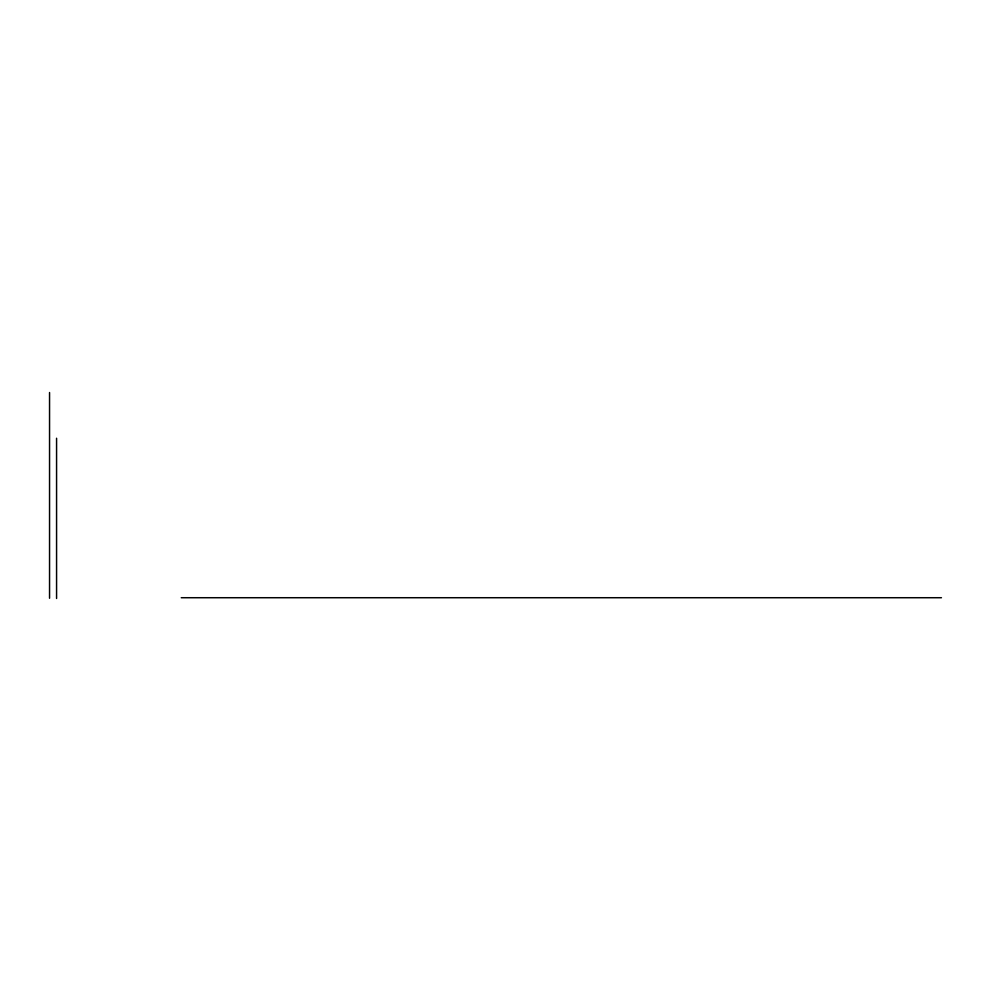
<?xml version="1.0" encoding="UTF-8"?>
<svg xmlns="http://www.w3.org/2000/svg" width="991" height="991" viewBox="0 0 991 991"><rect width="100%" height="100%" fill="white"/><g stroke="black" fill="none" stroke-linecap="round" stroke-linejoin="round"><path stroke-width="1.49" d="M181.254 597.722L941.45 597.722M56.574 438.245L56.574 598.477M49.55 392.523L49.55 598.254"/></g></svg>
